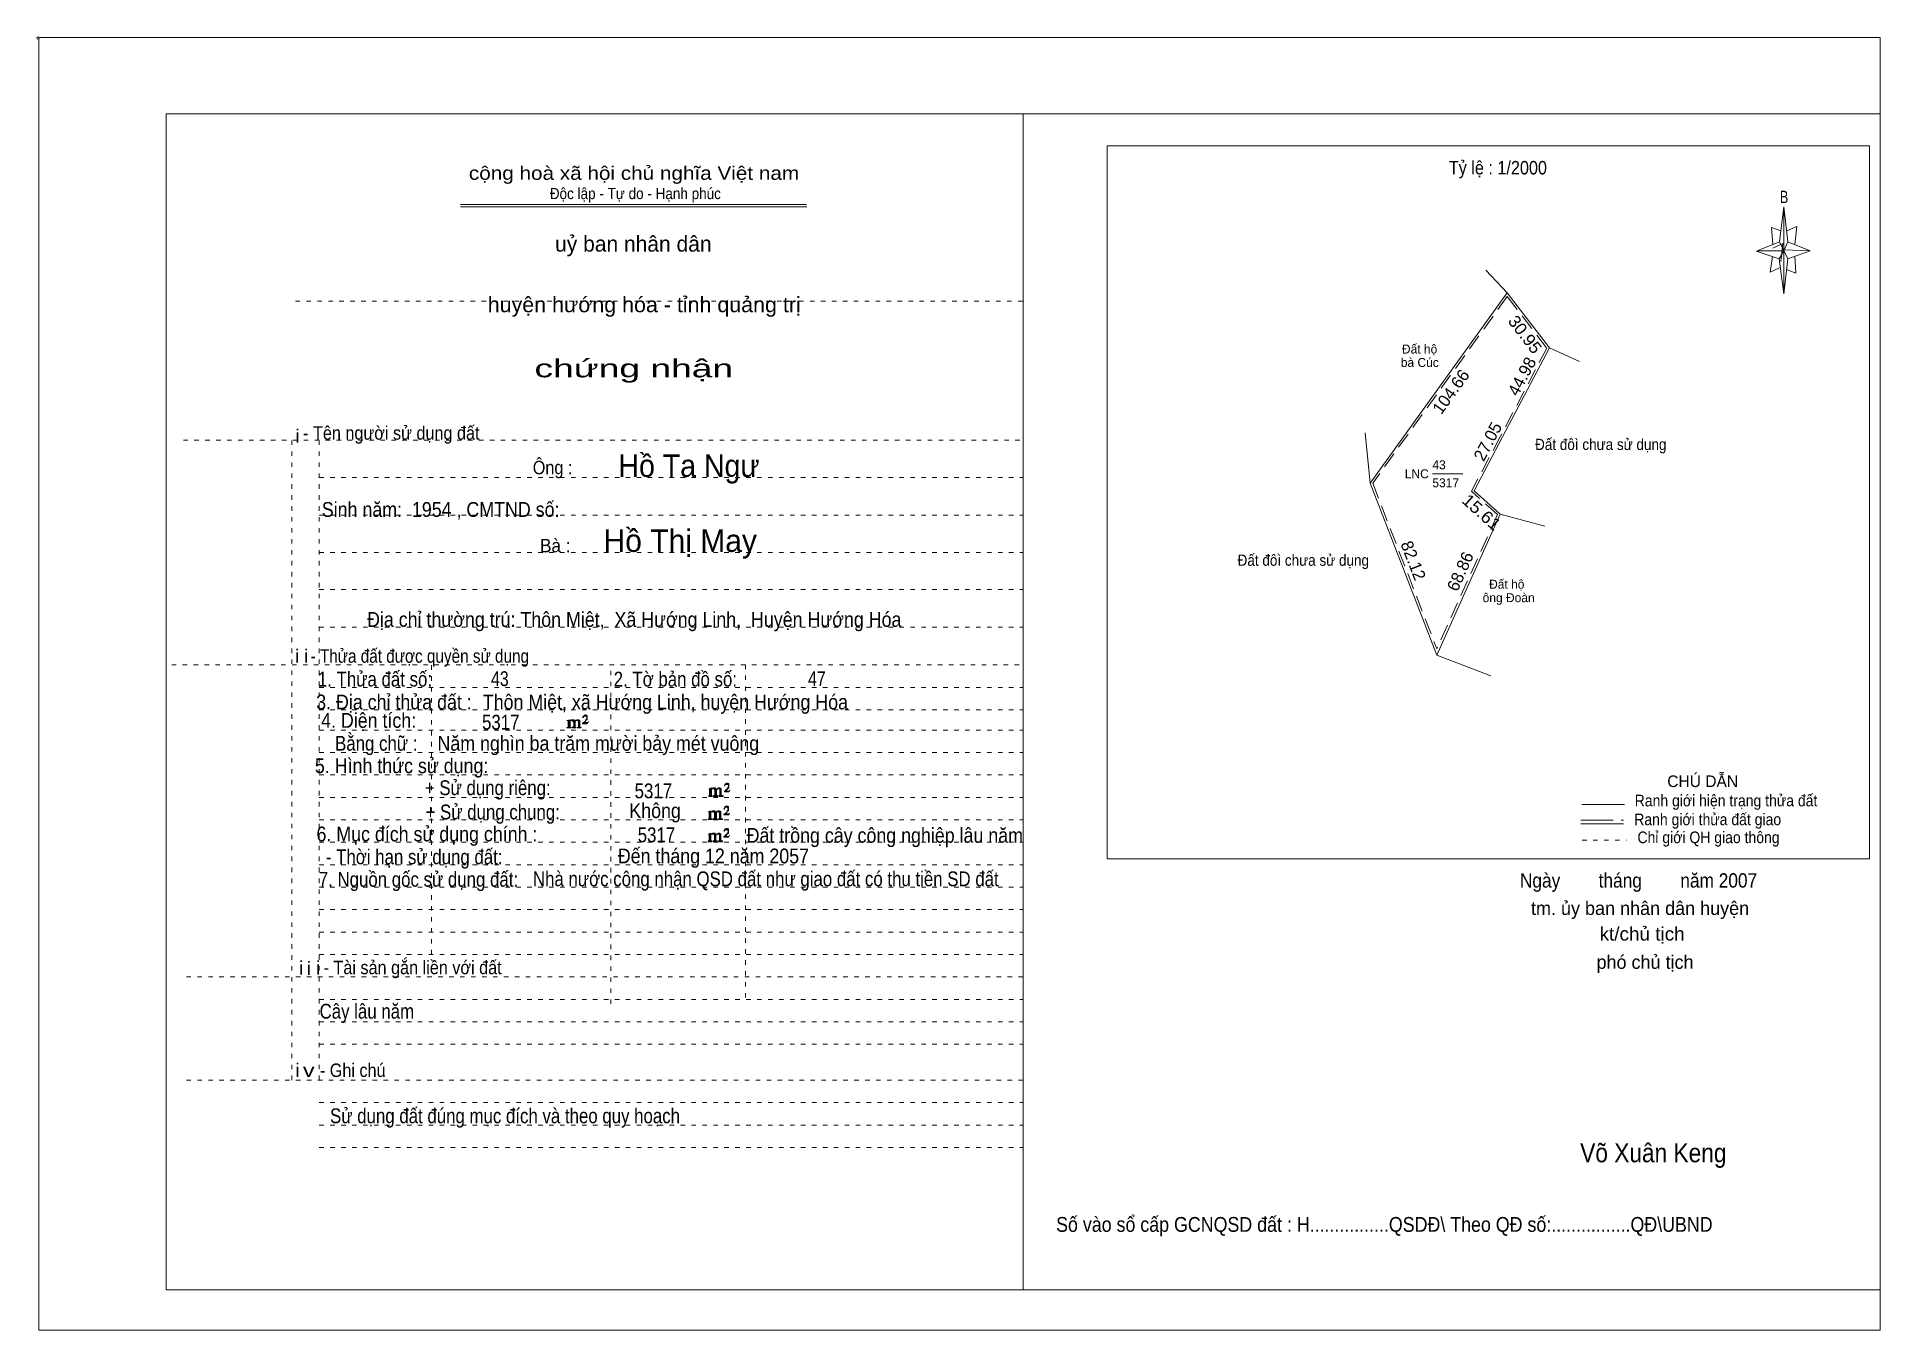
# Model space of a CAD drawing. Header units: centimetres. Extents: x -1.6 to 39.5, y -3.3 to 25.5.
import ezdxf
from ezdxf.enums import TextEntityAlignment as Align

# ---------------------------------------------------------------- set-up
doc = ezdxf.new("R2010")
doc.units = ezdxf.units.CM
doc.header["$LTSCALE"] = 0.12
for name, pattern in [('DOTTED', [1.5, 0.3, -1.2]), ('LONG_DASHED', [7.5, 6, -1.5]), ('MEDIUM_DASHED', [4.5, 3, -1.5])]:
    doc.linetypes.add(name, pattern=pattern)
for name, color, linetype, lineweight in [('1', 7, 'DOTTED', 13), ('10', 7, 'Continuous', 13), ('13', 7, 'Continuous', 13), ('4', 7, 'Continuous', 13), ('5', 7, 'Continuous', 13), ('50', 7, 'Continuous', 13)]:
    doc.layers.add(name, color=color, linetype=linetype, lineweight=lineweight)
doc.layers.add('30', color=7, linetype='Continuous')

msp = doc.modelspace()

# ---------------------------------------------------------------- hatches: boundary and pattern name
at = {"layer": '50'}
for points in [[(10.27, 10.13), (10.27, 10.12), (10.27, 10.11), (10.25, 10.11), (10.24, 10.11), (10.24, 10.1), (10.33, 10.1), (10.33, 10.11), (10.32, 10.11), (10.31, 10.11), (10.31, 10.12), (10.31, 10.13), (10.31, 10.24), (10.31, 10.25), (10.32, 10.26), (10.34, 10.26), (10.35, 10.26), (10.36, 10.26), (10.37, 10.25), (10.39, 10.22), (10.39, 10.13), (10.37, 10.12), (10.37, 10.11), (10.36, 10.11), (10.35, 10.11), (10.35, 10.1), (10.44, 10.1), (10.44, 10.11), (10.43, 10.11), (10.42, 10.11), (10.42, 10.12), (10.42, 10.13), (10.42, 10.24), (10.44, 10.26), (10.45, 10.26), (10.46, 10.26), (10.49, 10.26), (10.49, 10.25), (10.5, 10.24), (10.5, 10.22), (10.5, 10.13), (10.5, 10.12), (10.49, 10.11), (10.49, 10.11), (10.47, 10.11), (10.47, 10.1), (10.56, 10.1), (10.56, 10.11), (10.55, 10.11), (10.54, 10.11), (10.53, 10.12), (10.53, 10.13), (10.53, 10.2), (10.53, 10.25), (10.53, 10.26), (10.52, 10.27), (10.5, 10.28), (10.47, 10.28), (10.46, 10.28), (10.44, 10.27), (10.41, 10.25), (10.41, 10.26), (10.4, 10.28), (10.39, 10.28), (10.37, 10.28), (10.35, 10.28), (10.34, 10.28), (10.32, 10.26), (10.31, 10.26), (10.31, 10.25), (10.31, 10.25), (10.31, 10.26), (10.31, 10.28), (10.24, 10.26), (10.24, 10.26), (10.25, 10.26), (10.27, 10.25), (10.27, 10.24), (10.27, 10.23)], [(10.69, 10.19), (10.72, 10.24), (10.72, 10.24), (10.71, 10.22), (10.69, 10.22), (10.68, 10.22), (10.63, 10.22), (10.66, 10.26), (10.67, 10.27), (10.69, 10.28), (10.69, 10.3), (10.69, 10.32), (10.69, 10.34), (10.69, 10.35), (10.69, 10.37), (10.68, 10.38), (10.67, 10.38), (10.66, 10.39), (10.65, 10.39), (10.63, 10.38), (10.63, 10.38), (10.62, 10.37), (10.61, 10.35), (10.59, 10.33), (10.61, 10.33), (10.61, 10.35), (10.62, 10.35), (10.63, 10.36), (10.65, 10.36), (10.66, 10.36), (10.67, 10.35), (10.68, 10.35), (10.68, 10.32), (10.68, 10.3), (10.66, 10.28), (10.66, 10.26), (10.65, 10.25), (10.59, 10.2), (10.59, 10.19)], [(13.42, 8.61), (13.42, 8.6), (13.42, 8.59), (13.41, 8.59), (13.4, 8.59), (13.4, 8.57), (13.48, 8.57), (13.48, 8.59), (13.47, 8.59), (13.46, 8.59), (13.46, 8.6), (13.46, 8.61), (13.46, 8.72), (13.46, 8.73), (13.47, 8.74), (13.5, 8.74), (13.51, 8.74), (13.52, 8.74), (13.53, 8.73), (13.54, 8.69), (13.54, 8.61), (13.53, 8.6), (13.53, 8.59), (13.52, 8.59), (13.51, 8.59), (13.51, 8.57), (13.6, 8.57), (13.6, 8.59), (13.58, 8.59), (13.57, 8.59), (13.57, 8.6), (13.57, 8.61), (13.57, 8.72), (13.6, 8.74), (13.61, 8.74), (13.62, 8.74), (13.64, 8.74), (13.64, 8.73), (13.65, 8.72), (13.65, 8.69), (13.65, 8.61), (13.65, 8.6), (13.64, 8.59), (13.64, 8.59), (13.63, 8.59), (13.63, 8.57), (13.72, 8.57), (13.72, 8.59), (13.7, 8.59), (13.69, 8.59), (13.68, 8.6), (13.68, 8.61), (13.68, 8.68), (13.68, 8.73), (13.68, 8.74), (13.67, 8.75), (13.65, 8.76), (13.63, 8.76), (13.62, 8.76), (13.6, 8.75), (13.56, 8.73), (13.56, 8.74), (13.55, 8.76), (13.54, 8.76), (13.53, 8.76), (13.51, 8.76), (13.5, 8.76), (13.47, 8.74), (13.46, 8.74), (13.46, 8.73), (13.46, 8.73), (13.46, 8.74), (13.46, 8.76), (13.4, 8.74), (13.4, 8.74), (13.41, 8.74), (13.42, 8.73), (13.42, 8.72), (13.42, 8.71)], [(13.85, 8.67), (13.87, 8.72), (13.87, 8.72), (13.86, 8.69), (13.85, 8.69), (13.84, 8.69), (13.78, 8.69), (13.82, 8.74), (13.83, 8.75), (13.85, 8.76), (13.85, 8.78), (13.85, 8.79), (13.85, 8.82), (13.85, 8.83), (13.85, 8.85), (13.84, 8.86), (13.83, 8.86), (13.82, 8.87), (13.8, 8.87), (13.78, 8.86), (13.78, 8.86), (13.77, 8.85), (13.76, 8.83), (13.75, 8.81), (13.76, 8.81), (13.76, 8.83), (13.77, 8.83), (13.78, 8.84), (13.8, 8.84), (13.82, 8.84), (13.83, 8.83), (13.84, 8.83), (13.84, 8.79), (13.84, 8.78), (13.82, 8.76), (13.82, 8.74), (13.8, 8.73), (13.75, 8.68), (13.75, 8.67)], [(13.41, 8.09), (13.41, 8.08), (13.41, 8.07), (13.4, 8.07), (13.39, 8.07), (13.39, 8.06), (13.48, 8.06), (13.48, 8.07), (13.47, 8.07), (13.45, 8.07), (13.45, 8.08), (13.45, 8.09), (13.45, 8.2), (13.45, 8.21), (13.47, 8.23), (13.49, 8.23), (13.5, 8.23), (13.51, 8.23), (13.52, 8.21), (13.53, 8.18), (13.53, 8.09), (13.52, 8.08), (13.52, 8.07), (13.51, 8.07), (13.5, 8.07), (13.5, 8.06), (13.59, 8.06), (13.59, 8.07), (13.58, 8.07), (13.57, 8.07), (13.57, 8.08), (13.57, 8.09), (13.57, 8.2), (13.59, 8.23), (13.6, 8.23), (13.61, 8.23), (13.63, 8.23), (13.63, 8.21), (13.64, 8.2), (13.64, 8.18), (13.64, 8.09), (13.64, 8.08), (13.63, 8.07), (13.63, 8.07), (13.62, 8.07), (13.62, 8.06), (13.71, 8.06), (13.71, 8.07), (13.7, 8.07), (13.69, 8.07), (13.67, 8.08), (13.67, 8.09), (13.67, 8.17), (13.67, 8.21), (13.67, 8.23), (13.66, 8.24), (13.64, 8.25), (13.62, 8.25), (13.61, 8.25), (13.59, 8.24), (13.55, 8.21), (13.55, 8.23), (13.54, 8.25), (13.53, 8.25), (13.52, 8.25), (13.5, 8.25), (13.49, 8.25), (13.47, 8.23), (13.45, 8.23), (13.45, 8.21), (13.45, 8.21), (13.45, 8.23), (13.45, 8.25), (13.39, 8.23), (13.39, 8.23), (13.4, 8.23), (13.41, 8.21), (13.41, 8.2), (13.41, 8.19)], [(13.84, 8.16), (13.86, 8.2), (13.86, 8.2), (13.85, 8.18), (13.84, 8.18), (13.83, 8.18), (13.77, 8.18), (13.81, 8.23), (13.82, 8.24), (13.84, 8.25), (13.84, 8.27), (13.84, 8.28), (13.84, 8.3), (13.84, 8.31), (13.84, 8.34), (13.83, 8.35), (13.82, 8.35), (13.81, 8.36), (13.8, 8.36), (13.77, 8.35), (13.77, 8.35), (13.76, 8.34), (13.75, 8.31), (13.74, 8.29), (13.75, 8.29), (13.75, 8.31), (13.76, 8.31), (13.77, 8.33), (13.8, 8.33), (13.81, 8.33), (13.82, 8.31), (13.83, 8.31), (13.83, 8.28), (13.83, 8.27), (13.81, 8.25), (13.81, 8.23), (13.8, 8.21), (13.74, 8.17), (13.74, 8.16)], [(13.84, 7.66), (13.86, 7.71), (13.86, 7.71), (13.85, 7.68), (13.84, 7.68), (13.83, 7.68), (13.77, 7.68), (13.81, 7.73), (13.82, 7.74), (13.84, 7.75), (13.84, 7.77), (13.84, 7.78), (13.84, 7.81), (13.84, 7.82), (13.84, 7.84), (13.83, 7.85), (13.82, 7.85), (13.81, 7.86), (13.79, 7.86), (13.77, 7.85), (13.77, 7.85), (13.76, 7.84), (13.75, 7.82), (13.74, 7.8), (13.75, 7.8), (13.75, 7.82), (13.76, 7.82), (13.77, 7.83), (13.79, 7.83), (13.81, 7.83), (13.82, 7.82), (13.83, 7.82), (13.83, 7.78), (13.83, 7.77), (13.81, 7.75), (13.81, 7.73), (13.79, 7.72), (13.74, 7.67), (13.74, 7.66)], [(13.41, 7.6), (13.41, 7.59), (13.41, 7.58), (13.4, 7.58), (13.39, 7.58), (13.39, 7.56), (13.47, 7.56), (13.47, 7.58), (13.46, 7.58), (13.45, 7.58), (13.45, 7.59), (13.45, 7.6), (13.45, 7.71), (13.45, 7.72), (13.46, 7.73), (13.49, 7.73), (13.5, 7.73), (13.51, 7.73), (13.52, 7.72), (13.53, 7.68), (13.53, 7.6), (13.52, 7.59), (13.52, 7.58), (13.51, 7.58), (13.5, 7.58), (13.5, 7.56), (13.59, 7.56), (13.59, 7.58), (13.57, 7.58), (13.56, 7.58), (13.56, 7.59), (13.56, 7.6), (13.56, 7.71), (13.59, 7.73), (13.6, 7.73), (13.61, 7.73), (13.63, 7.73), (13.63, 7.72), (13.64, 7.71), (13.64, 7.68), (13.64, 7.6), (13.64, 7.59), (13.63, 7.58), (13.63, 7.58), (13.62, 7.58), (13.62, 7.56), (13.71, 7.56), (13.71, 7.58), (13.69, 7.58), (13.68, 7.58), (13.67, 7.59), (13.67, 7.6), (13.67, 7.67), (13.67, 7.72), (13.67, 7.73), (13.66, 7.74), (13.64, 7.75), (13.62, 7.75), (13.61, 7.75), (13.59, 7.74), (13.55, 7.72), (13.55, 7.73), (13.54, 7.75), (13.53, 7.75), (13.52, 7.75), (13.5, 7.75), (13.49, 7.75), (13.46, 7.73), (13.45, 7.73), (13.45, 7.72), (13.45, 7.72), (13.45, 7.73), (13.45, 7.75), (13.39, 7.73), (13.39, 7.73), (13.4, 7.73), (13.41, 7.72), (13.41, 7.71), (13.41, 7.7)]]:
    msp.add_hatch(color=256, dxfattribs=at).paths.add_polyline_path(points)

# ---------------------------------------------------------------- linework, layer by layer
at = {"layer": '1', "linetype": 'Continuous'}
for p, q in [((1.31, -2.42), (1.31, 23.78)), ((1.31, 23.78), (39.51, 23.78)), ((20.41, -2.42), (20.41, 23.78)), ((39.51, -2.42), (39.51, 23.78)), ((7.87, 21.76), (15.58, 21.76)), ((7.87, 21.71), (15.59, 21.71)), ((37.26, 20.55), (36.75, 20.72)), ((1.31, -2.42), (39.51, -2.42))]:
    msp.add_line(p, q, dxfattribs=at)
at = {"layer": '1'}
for p, q in [((4.19, 19.61), (20.41, 19.61)), ((1.69, 16.51), (20.41, 16.51)), ((4.11, 2.25), (4.11, 16.51)), ((4.72, 2.25), (4.72, 16.51)), ((4.72, 15.68), (20.41, 15.68)), ((4.72, 14.84), (20.41, 14.84)), ((4.72, 14.01), (20.41, 14.01)), ((4.72, 13.18), (20.41, 13.18)), ((4.72, 12.34), (20.41, 12.34)), ((1.43, 11.5), (20.41, 11.5)), ((7.22, 5.05), (7.22, 11.5)), ((11.22, 3.95), (11.22, 11.5)), ((14.22, 4.09), (14.22, 11.5)), ((4.72, 11), (20.41, 11)), ((4.72, 10.5), (20.41, 10.5)), ((4.72, 10.05), (20.41, 10.05)), ((4.72, 9.55), (20.41, 9.55)), ((4.72, 9.05), (20.41, 9.05)), ((4.72, 8.55), (20.41, 8.55)), ((4.72, 8.05), (20.41, 8.05)), ((4.72, 7.55), (20.41, 7.55)), ((4.72, 7.05), (20.41, 7.05)), ((4.72, 6.55), (20.41, 6.55)), ((4.72, 6.05), (20.41, 6.05)), ((4.72, 5.55), (20.41, 5.55)), ((4.72, 5.05), (20.41, 5.05)), ((1.76, 4.55), (20.41, 4.55)), ((4.72, 4.05), (20.41, 4.05)), ((4.72, 3.55), (20.41, 3.55)), ((4.72, 3.05), (20.41, 3.05)), ((1.76, 2.25), (20.41, 2.25)), ((4.72, 1.75), (20.41, 1.75)), ((4.72, 1.25), (20.41, 1.25)), ((4.72, 0.75), (20.41, 0.75))]:
    msp.add_line(p, q, dxfattribs=at)
at = {"layer": '1', "linetype": 'Continuous'}
msp.add_lwpolyline([(-1.53, -3.32), (39.51, -3.32), (39.51, 25.48), (-1.53, 25.48)], close=True, dxfattribs=at)
msp.add_lwpolyline([(37.27, 20.35), (37.06, 20.25), (37.11, 20.6)], dxfattribs=at)
at = {"layer": '10', "linetype": 'MEDIUM_DASHED'}
for p, q in [((31.2, 19.71), (32.08, 18.56)), ((30.98, 14.85), (30.4, 15.37)), ((30.98, 14.85), (29.63, 11.86))]:
    msp.add_line(p, q, dxfattribs=at)
at = {"layer": '10'}
for p, q in [((32.81, 18.26), (32.14, 18.57)), ((28.14, 15.55), (28.03, 16.67)), ((31.04, 14.86), (30.46, 15.38)), ((31.04, 14.86), (29.63, 11.72)), ((31.04, 14.86), (32.04, 14.59)), ((29.63, 11.72), (30.83, 11.26))]:
    msp.add_line(p, q, dxfattribs=at)
for points in [[(30.72, 20.3), (31.2, 19.79), (32.14, 18.57)], [(31.2, 19.79), (28.14, 15.55), (29.63, 11.72)], [(32.14, 18.57), (31.09, 16.58), (30.46, 15.38)]]:
    msp.add_lwpolyline(points, dxfattribs=at)
at = {"layer": '10', "linetype": 'MEDIUM_DASHED'}
for points in [[(31.2, 19.71), (28.2, 15.55), (29.63, 11.86)], [(32.08, 18.56), (31.05, 16.6), (30.4, 15.37)]]:
    msp.add_lwpolyline(points, dxfattribs=at)
at = {"layer": '13'}
msp.add_line((29.53, 15.76), (30.21, 15.76), dxfattribs=at)
at = {"layer": '4'}
for p, q in [((32.86, 8.39), (33.81, 8.39)), ((32.84, 7.96), (33.79, 7.96))]:
    msp.add_line(p, q, dxfattribs=at)
at = {"layer": '4', "linetype": 'LONG_DASHED'}
msp.add_line((32.84, 8.04), (33.79, 8.04), dxfattribs=at)
at = {"layer": '4', "linetype": 'DOTTED'}
msp.add_line((32.87, 7.6), (33.86, 7.6), dxfattribs=at)
at = {"layer": '4'}
msp.add_lwpolyline([(22.28, 23.07), (39.27, 23.07), (39.27, 7.18), (22.28, 7.18)], close=True, dxfattribs=at)
msp.add_circle((-1.55, 25.47), 0.025, dxfattribs=at)
at = {"layer": '5'}
for p, q in [((37.27, 20.93), (37.36, 21.71)), ((37.45, 20.55), (37.36, 19.77)), ((37.45, 20.93), (37.95, 20.73)), ((37.61, 20.61), (37.63, 20.23)), ((37.63, 20.23), (37.42, 20.31))]:
    msp.add_line(p, q, dxfattribs=at)
for points in [[(37.36, 21.71), (37.45, 20.93), (37.36, 20.73)], [(37.36, 20.73), (36.77, 20.73), (37.27, 20.93), (37.45, 20.55), (37.95, 20.73), (37.36, 20.75)], [(37.36, 20.73), (37.36, 19.77), (37.26, 20.55)]]:
    msp.add_lwpolyline(points, close=True, dxfattribs=at)
for points in [[(37.3, 21.17), (37.09, 21.25), (37.12, 20.87)], [(37.43, 21.17), (37.65, 21.27), (37.61, 20.87)], [(37.36, 20.73), (37.27, 20.93), (36.77, 20.73)], [(37.12, 20.79), (37.34, 20.89), (37.3, 20.49)], [(37.36, 20.73), (37.45, 20.55), (37.95, 20.73)]]:
    msp.add_lwpolyline(points, dxfattribs=at)
at = {"layer": '50'}
for points in [[(10.27, 10.13), (10.27, 10.12), (10.27, 10.11), (10.25, 10.11), (10.24, 10.11), (10.24, 10.1), (10.33, 10.1), (10.33, 10.11), (10.32, 10.11), (10.31, 10.11), (10.31, 10.12), (10.31, 10.13), (10.31, 10.24), (10.31, 10.25), (10.32, 10.26), (10.34, 10.26), (10.35, 10.26), (10.36, 10.26), (10.37, 10.25), (10.39, 10.22), (10.39, 10.13), (10.37, 10.12), (10.37, 10.11), (10.36, 10.11), (10.35, 10.11), (10.35, 10.1), (10.44, 10.1), (10.44, 10.11), (10.43, 10.11), (10.42, 10.11), (10.42, 10.12), (10.42, 10.13), (10.42, 10.24), (10.44, 10.26), (10.45, 10.26), (10.46, 10.26), (10.49, 10.26), (10.49, 10.25), (10.5, 10.24), (10.5, 10.22), (10.5, 10.13), (10.5, 10.12), (10.49, 10.11), (10.49, 10.11), (10.47, 10.11), (10.47, 10.1), (10.56, 10.1), (10.56, 10.11), (10.55, 10.11), (10.54, 10.11), (10.53, 10.12), (10.53, 10.13), (10.53, 10.2), (10.53, 10.25), (10.53, 10.26), (10.52, 10.27), (10.5, 10.28), (10.47, 10.28), (10.46, 10.28), (10.44, 10.27), (10.41, 10.25), (10.41, 10.26), (10.4, 10.28), (10.39, 10.28), (10.37, 10.28), (10.35, 10.28), (10.34, 10.28), (10.32, 10.26), (10.31, 10.26), (10.31, 10.25), (10.31, 10.25), (10.31, 10.26), (10.31, 10.28), (10.24, 10.26), (10.24, 10.26), (10.25, 10.26), (10.27, 10.25), (10.27, 10.24), (10.27, 10.23)], [(10.69, 10.19), (10.72, 10.24), (10.72, 10.24), (10.71, 10.22), (10.69, 10.22), (10.68, 10.22), (10.63, 10.22), (10.66, 10.26), (10.67, 10.27), (10.69, 10.28), (10.69, 10.3), (10.69, 10.32), (10.69, 10.34), (10.69, 10.35), (10.69, 10.37), (10.68, 10.38), (10.67, 10.38), (10.66, 10.39), (10.65, 10.39), (10.63, 10.38), (10.63, 10.38), (10.62, 10.37), (10.61, 10.35), (10.59, 10.33), (10.61, 10.33), (10.61, 10.35), (10.62, 10.35), (10.63, 10.36), (10.65, 10.36), (10.66, 10.36), (10.67, 10.35), (10.68, 10.35), (10.68, 10.32), (10.68, 10.3), (10.66, 10.28), (10.66, 10.26), (10.65, 10.25), (10.59, 10.2), (10.59, 10.19)], [(13.42, 8.61), (13.42, 8.6), (13.42, 8.59), (13.41, 8.59), (13.4, 8.59), (13.4, 8.57), (13.48, 8.57), (13.48, 8.59), (13.47, 8.59), (13.46, 8.59), (13.46, 8.6), (13.46, 8.61), (13.46, 8.72), (13.46, 8.73), (13.47, 8.74), (13.5, 8.74), (13.51, 8.74), (13.52, 8.74), (13.53, 8.73), (13.54, 8.69), (13.54, 8.61), (13.53, 8.6), (13.53, 8.59), (13.52, 8.59), (13.51, 8.59), (13.51, 8.57), (13.6, 8.57), (13.6, 8.59), (13.58, 8.59), (13.57, 8.59), (13.57, 8.6), (13.57, 8.61), (13.57, 8.72), (13.6, 8.74), (13.61, 8.74), (13.62, 8.74), (13.64, 8.74), (13.64, 8.73), (13.65, 8.72), (13.65, 8.69), (13.65, 8.61), (13.65, 8.6), (13.64, 8.59), (13.64, 8.59), (13.63, 8.59), (13.63, 8.57), (13.72, 8.57), (13.72, 8.59), (13.7, 8.59), (13.69, 8.59), (13.68, 8.6), (13.68, 8.61), (13.68, 8.68), (13.68, 8.73), (13.68, 8.74), (13.67, 8.75), (13.65, 8.76), (13.63, 8.76), (13.62, 8.76), (13.6, 8.75), (13.56, 8.73), (13.56, 8.74), (13.55, 8.76), (13.54, 8.76), (13.53, 8.76), (13.51, 8.76), (13.5, 8.76), (13.47, 8.74), (13.46, 8.74), (13.46, 8.73), (13.46, 8.73), (13.46, 8.74), (13.46, 8.76), (13.4, 8.74), (13.4, 8.74), (13.41, 8.74), (13.42, 8.73), (13.42, 8.72), (13.42, 8.71)], [(13.85, 8.67), (13.87, 8.72), (13.87, 8.72), (13.86, 8.69), (13.85, 8.69), (13.84, 8.69), (13.78, 8.69), (13.82, 8.74), (13.83, 8.75), (13.85, 8.76), (13.85, 8.78), (13.85, 8.79), (13.85, 8.82), (13.85, 8.83), (13.85, 8.85), (13.84, 8.86), (13.83, 8.86), (13.82, 8.87), (13.8, 8.87), (13.78, 8.86), (13.78, 8.86), (13.77, 8.85), (13.76, 8.83), (13.75, 8.81), (13.76, 8.81), (13.76, 8.83), (13.77, 8.83), (13.78, 8.84), (13.8, 8.84), (13.82, 8.84), (13.83, 8.83), (13.84, 8.83), (13.84, 8.79), (13.84, 8.78), (13.82, 8.76), (13.82, 8.74), (13.8, 8.73), (13.75, 8.68), (13.75, 8.67)], [(13.41, 8.09), (13.41, 8.08), (13.41, 8.07), (13.4, 8.07), (13.39, 8.07), (13.39, 8.06), (13.48, 8.06), (13.48, 8.07), (13.47, 8.07), (13.45, 8.07), (13.45, 8.08), (13.45, 8.09), (13.45, 8.2), (13.45, 8.21), (13.47, 8.23), (13.49, 8.23), (13.5, 8.23), (13.51, 8.23), (13.52, 8.21), (13.53, 8.18), (13.53, 8.09), (13.52, 8.08), (13.52, 8.07), (13.51, 8.07), (13.5, 8.07), (13.5, 8.06), (13.59, 8.06), (13.59, 8.07), (13.58, 8.07), (13.57, 8.07), (13.57, 8.08), (13.57, 8.09), (13.57, 8.2), (13.59, 8.23), (13.6, 8.23), (13.61, 8.23), (13.63, 8.23), (13.63, 8.21), (13.64, 8.2), (13.64, 8.18), (13.64, 8.09), (13.64, 8.08), (13.63, 8.07), (13.63, 8.07), (13.62, 8.07), (13.62, 8.06), (13.71, 8.06), (13.71, 8.07), (13.7, 8.07), (13.69, 8.07), (13.67, 8.08), (13.67, 8.09), (13.67, 8.17), (13.67, 8.21), (13.67, 8.23), (13.66, 8.24), (13.64, 8.25), (13.62, 8.25), (13.61, 8.25), (13.59, 8.24), (13.55, 8.21), (13.55, 8.23), (13.54, 8.25), (13.53, 8.25), (13.52, 8.25), (13.5, 8.25), (13.49, 8.25), (13.47, 8.23), (13.45, 8.23), (13.45, 8.21), (13.45, 8.21), (13.45, 8.23), (13.45, 8.25), (13.39, 8.23), (13.39, 8.23), (13.4, 8.23), (13.41, 8.21), (13.41, 8.2), (13.41, 8.19)], [(13.84, 8.16), (13.86, 8.2), (13.86, 8.2), (13.85, 8.18), (13.84, 8.18), (13.83, 8.18), (13.77, 8.18), (13.81, 8.23), (13.82, 8.24), (13.84, 8.25), (13.84, 8.27), (13.84, 8.28), (13.84, 8.3), (13.84, 8.31), (13.84, 8.34), (13.83, 8.35), (13.82, 8.35), (13.81, 8.36), (13.8, 8.36), (13.77, 8.35), (13.77, 8.35), (13.76, 8.34), (13.75, 8.31), (13.74, 8.29), (13.75, 8.29), (13.75, 8.31), (13.76, 8.31), (13.77, 8.33), (13.8, 8.33), (13.81, 8.33), (13.82, 8.31), (13.83, 8.31), (13.83, 8.28), (13.83, 8.27), (13.81, 8.25), (13.81, 8.23), (13.8, 8.21), (13.74, 8.17), (13.74, 8.16)], [(13.84, 7.66), (13.86, 7.71), (13.86, 7.71), (13.85, 7.68), (13.84, 7.68), (13.83, 7.68), (13.77, 7.68), (13.81, 7.73), (13.82, 7.74), (13.84, 7.75), (13.84, 7.77), (13.84, 7.78), (13.84, 7.81), (13.84, 7.82), (13.84, 7.84), (13.83, 7.85), (13.82, 7.85), (13.81, 7.86), (13.79, 7.86), (13.77, 7.85), (13.77, 7.85), (13.76, 7.84), (13.75, 7.82), (13.74, 7.8), (13.75, 7.8), (13.75, 7.82), (13.76, 7.82), (13.77, 7.83), (13.79, 7.83), (13.81, 7.83), (13.82, 7.82), (13.83, 7.82), (13.83, 7.78), (13.83, 7.77), (13.81, 7.75), (13.81, 7.73), (13.79, 7.72), (13.74, 7.67), (13.74, 7.66)], [(13.41, 7.6), (13.41, 7.59), (13.41, 7.58), (13.4, 7.58), (13.39, 7.58), (13.39, 7.56), (13.47, 7.56), (13.47, 7.58), (13.46, 7.58), (13.45, 7.58), (13.45, 7.59), (13.45, 7.6), (13.45, 7.71), (13.45, 7.72), (13.46, 7.73), (13.49, 7.73), (13.5, 7.73), (13.51, 7.73), (13.52, 7.72), (13.53, 7.68), (13.53, 7.6), (13.52, 7.59), (13.52, 7.58), (13.51, 7.58), (13.5, 7.58), (13.5, 7.56), (13.59, 7.56), (13.59, 7.58), (13.57, 7.58), (13.56, 7.58), (13.56, 7.59), (13.56, 7.6), (13.56, 7.71), (13.59, 7.73), (13.6, 7.73), (13.61, 7.73), (13.63, 7.73), (13.63, 7.72), (13.64, 7.71), (13.64, 7.68), (13.64, 7.6), (13.64, 7.59), (13.63, 7.58), (13.63, 7.58), (13.62, 7.58), (13.62, 7.56), (13.71, 7.56), (13.71, 7.58), (13.69, 7.58), (13.68, 7.58), (13.67, 7.59), (13.67, 7.6), (13.67, 7.67), (13.67, 7.72), (13.67, 7.73), (13.66, 7.74), (13.64, 7.75), (13.62, 7.75), (13.61, 7.75), (13.59, 7.74), (13.55, 7.72), (13.55, 7.73), (13.54, 7.75), (13.53, 7.75), (13.52, 7.75), (13.5, 7.75), (13.49, 7.75), (13.46, 7.73), (13.45, 7.73), (13.45, 7.72), (13.45, 7.72), (13.45, 7.73), (13.45, 7.75), (13.39, 7.73), (13.39, 7.73), (13.4, 7.73), (13.41, 7.72), (13.41, 7.71), (13.41, 7.7)]]:
    msp.add_lwpolyline(points, close=True, dxfattribs=at)

# ---------------------------------------------------------------- texts
at = {"layer": '1'}
for s, height, width, p in [('cộng hoà xã hội chủ nghĩa Việt nam', 0.3, 1.15, (11.735, 22.31)), ('Độc lập - Tự do - Hạnh phúc', 0.25, 0.9, (11.765, 21.88)), ('chứng nhận', 0.4, 1.55, (11.73, 17.91)), ('- Tên người sử dụng đất', 0.3, 0.9, (6.325, 16.52)), ('- Thửa đất được quyền sử dụng', 0.3, 0.85, (6.96, 11.55)), ('- Tài sản gắn liền với đất ', 0.3, 0.9, (6.85, 4.61)), ('v', 0.3, 1.3, (4.485, 2.32)), ('- Ghi chú', 0.3, 0.9, (5.465, 2.32))]:
    msp.add_text(s, height=height, dxfattribs=dict(at, width=width)).set_placement(p, align=Align.CENTER)
for s, height, p in [('uỷ ban nhân dân', 0.35, (11.72, 20.71)), ('i', 0.3, (4.235, 16.45)), ('i', 0.3, (4.225, 11.55)), ('i', 0.3, (4.425, 11.55)), ('i', 0.3, (4.315, 4.6)), ('i', 0.3, (4.485, 4.59)), ('i', 0.3, (4.695, 4.6)), ('i', 0.3, (4.235, 2.32))]:
    msp.add_text(s, height=height, dxfattribs=at).set_placement(p, align=Align.CENTER)
at = {"layer": '10'}
for s, height, width, p in [('Tỷ lệ : 1/2000', 0.3, 0.9, (30.99, 22.43)), ('Đất đôì chưa sử dụng ', 0.25, 0.9, (33.325, 16.29)), ('Hồ Ta Ngư', 0.5, 0.95, (12.96, 15.69)), ('Đất đôì chưa sử dụng ', 0.25, 0.9, (26.695, 13.71)), ('Võ Xuân Keng', 0.42, 0.9, (34.455, 0.42))]:
    msp.add_text(s, height=height, dxfattribs=dict(at, width=width)).set_placement(p, align=Align.CENTER)
for s, height, p in [('Đất hộ', 0.2, (29.245, 18.44)), ('bà Cúc', 0.2, (29.25, 18.14)), ('Hồ Thị May', 0.5, (12.765, 14.02)), ('Đất hộ ', 0.2, (31.225, 13.2)), ('ông Đoàn', 0.2, (31.23, 12.9))]:
    msp.add_text(s, height=height, dxfattribs=at).set_placement(p, align=Align.CENTER)
msp.add_text('44.98', height=0.27, rotation=62.039, dxfattribs=at).set_placement((31.646, 17.867), align=Align.CENTER)
for s, p in [('43', (29.53, 15.86)), ('5317', (29.53, 15.46))]:
    msp.add_text(s, height=0.2, dxfattribs=at).set_placement(p)
msp.add_text('LNC', height=0.2, dxfattribs=at).set_placement((29.45, 15.66), align=Align.RIGHT)
at = {"layer": '10', "width": 1.1}
msp.add_text('15.61', height=0.27, rotation=318.089, dxfattribs=at).set_placement((30.535, 14.804), align=Align.CENTER)
at = {"layer": '30', "width": 1.05}
msp.add_text('30.95', height=0.2699, rotation=307.411, dxfattribs=at).set_placement((31.487, 18.782), align=Align.CENTER)
at = {"layer": '30'}
for s, height, rotation, p in [('104.66', 0.27, 54.21, (30.052, 17.511)), ('27.05', 0.2699, 62.289, (30.884, 16.417)), ('82.12', 0.27, 291.187, (28.979, 13.779)), ('68.86', 0.27, 65.75, (30.274, 13.53))]:
    msp.add_text(s, height=height, rotation=rotation, dxfattribs=at).set_placement(p, align=Align.CENTER)
at = {"layer": '4'}
msp.add_text('CHÚ DẪN', height=0.2591, dxfattribs=at).set_placement((35.555, 8.78), align=Align.CENTER)
at = {"layer": '4', "width": 0.9}
for s, p in [('Ranh giới hiện trạng thửa đất', (36.075, 8.35)), ('Ranh giới thửa đất giao ', (35.71, 7.93)), ('Chỉ giới QH giao thông', (35.685, 7.53))]:
    msp.add_text(s, height=0.2591, dxfattribs=at).set_placement(p, align=Align.CENTER)
at = {"layer": '5', "width": 0.75}
msp.add_text('B', height=0.276, dxfattribs=at).set_placement((37.37, 21.79), align=Align.CENTER)
at = {"layer": '50'}
for s, height, width, p in [('  huyện hướng hóa - tỉnh quảng trị', 0.34, 1.05, (11.83, 19.36)), ('Ông :', 0.3, 0.9, (9.92, 15.75)), ('Sinh năm:  1954 , CMTND số: ', 0.33, 0.9, (7.48, 14.8)), ('Bà :', 0.3, 0.95, (9.98, 14.01)), ('Địa chỉ thường trú: Thôn Miệt,  Xã Hướng Linh,  Huyện Hướng Hóa', 0.33, 0.9, (11.74, 12.35)), ('1. Thửa đất số:  ', 0.33, 0.85, (6.065, 11.02)), ('43', 0.33, 0.8, (8.745, 11.03)), ('2. Tờ bản đồ số:  ', 0.33, 0.85, (12.76, 11.02)), ('47', 0.33, 0.8, (15.81, 11.03)), ('3. Địa chỉ thửa đất : ', 0.33, 0.9, (6.44, 10.51)), ('Thôn Miệt, xã Hướng Linh, huyện Hướng Hóa', 0.33, 0.9, (12.435, 10.51)), ('4. Diện tích: ', 0.33, 0.9, (5.875, 10.1)), ('5317', 0.33, 0.85, (8.765, 10.06)), ('Bằng chữ :', 0.33, 0.85, (5.99, 9.59)), ('Năm nghìn ba trăm mười bảy mét vuông', 0.33, 0.9, (10.94, 9.59)), ('5. Hình thức sử dụng:', 0.33, 0.9, (6.555, 9.09)), ('+ Sử dụng riêng:', 0.33, 0.85, (8.475, 8.6)), ('5317', 0.33, 0.85, (12.165, 8.53)), ('+ Sử dụng chung:', 0.33, 0.85, (8.585, 8.06)), ('Không', 0.33, 0.9, (12.205, 8.09)), ('6. Mục đích sử dụng chính :', 0.33, 0.9, (7.12, 7.57)), ('5317', 0.33, 0.85, (12.235, 7.55)), ('Đất trồng cây công nghiệp lâu năm', 0.33, 0.9, (17.325, 7.54)), ('- Thời hạn sử dụng đất:', 0.33, 0.85, (6.835, 7.06)), ('Đến tháng 12 năm 2057', 0.33, 0.9, (13.505, 7.08)), ('7. Nguồn gốc sử dụng đất:', 0.33, 0.85, (6.93, 6.56)), ('Nhà nước công nhận QSD đất như giao đất có thu tiền SD đất ', 0.33, 0.85, (14.725, 6.57)), ('Ngày        tháng        năm 2007', 0.32, 0.9, (34.125, 6.54)), ('kt/chủ tịch', 0.3, 1.05, (34.205, 5.36)), ('Cây lâu năm', 0.33, 0.85, (5.78, 3.62)), ('Sử dụng đất đúng mục đích và theo quy hoạch', 0.33, 0.85, (8.86, 1.29)), ('Số vào sổ cấp GCNQSD đất : H................QSDĐ\\ Theo QĐ số:................QĐ\\UBND', 0.33, 0.9, (28.46, -1.13))]:
    msp.add_text(s, height=height, dxfattribs=dict(at, width=width)).set_placement(p, align=Align.CENTER)
for s, p in [('tm. ủy ban nhân dân huyện ', (34.215, 5.93)), ('phó chủ tịch', (34.27, 4.73))]:
    msp.add_text(s, height=0.3, dxfattribs=at).set_placement(p, align=Align.CENTER)

doc.saveas('drawing.dxf')
